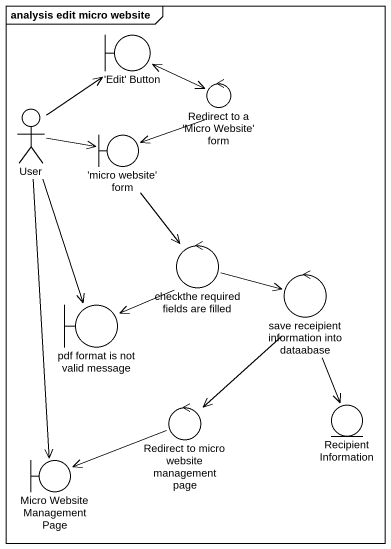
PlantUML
@startuml
mainframe analysis edit micro website
boundary "'Edit' Button" as Edit_Button
control "Redirect to a 'Micro Website' form" as Redirect_to_a_Micro_Website
actor User
boundary "'micro website' form" as micro_website_form
control "checkthe required fields are filled" as checkthe_required_fields
boundary "pdf format is not valid message" as pdf_format_is_not_valid
control "save receipient information into dataabase" as save_receipient_information
control "Redirect to micro website management page" as Redirect_to_micro_website
entity "Recipient Information" as Recipient_Information
boundary "Micro Website Management Page" as Micro_Website_Management
Edit_Button --> Redirect_to_a_Micro_Website
Redirect_to_a_Micro_Website -up-> Edit_Button
Redirect_to_a_Micro_Website -left-> micro_website_form
User -up-> Edit_Button
User -right-> micro_website_form
User --> pdf_format_is_not_valid
User --> Micro_Website_Management
micro_website_form --> checkthe_required_fields
checkthe_required_fields -left-> pdf_format_is_not_valid
checkthe_required_fields -right-> save_receipient_information
save_receipient_information --> Redirect_to_micro_website
save_receipient_information --> Recipient_Information
Redirect_to_micro_website -left-> Micro_Website_Management
@enduml
